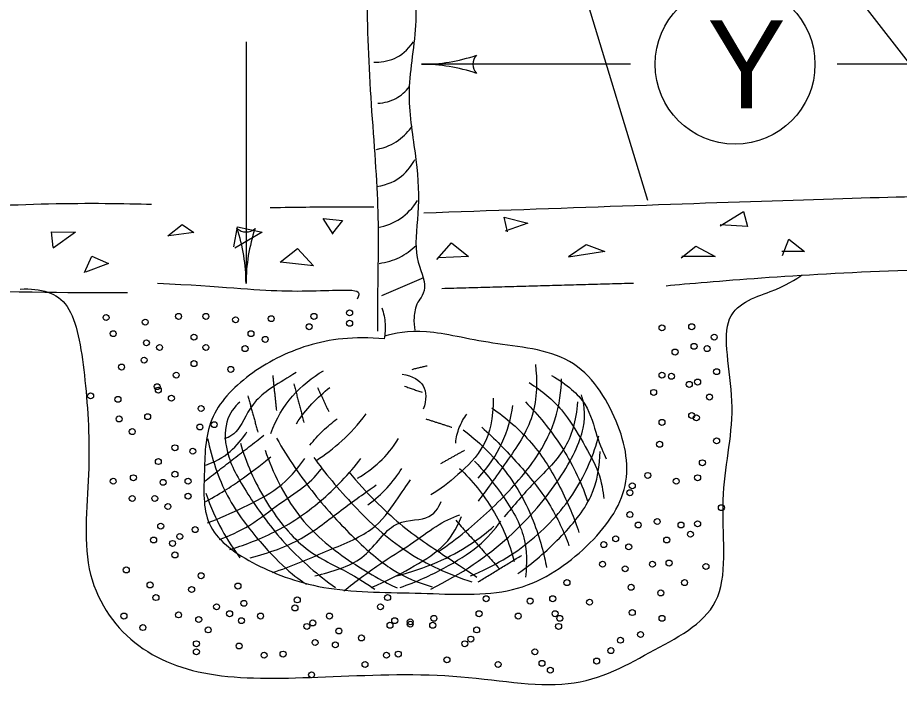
# Model space of a CAD drawing. Extents: x 1000 to 1036.3, y 1000 to 1022.
# Drawn here: x 1020.778 to 1022.784, y 1003.339 to 1004.862 of the extents above; entities that cross this region are included whole.
import ezdxf

# ---------------------------------------------------------------- set-up
doc = ezdxf.new("R2010")
doc.units = 0
doc.layers.add('Level 1', color=7, linetype='Continuous')

msp = doc.modelspace()

# ---------------------------------------------------------------- linework, layer by layer
at = {"layer": 'Level 1'}
for p, q in [((1021.7097, 1006.0954), (1022.2114, 1004.4472)), ((1021.8149, 1006.0405), (1023.0771, 1004.4079)), ((1021.2976, 1004.8072), (1021.2976, 1004.2577)), ((1022.1722, 1004.7563), (1021.6967, 1004.7563)), ((1023.1134, 1004.7563), (1022.6427, 1004.7563)), ((1021.4962, 1004.3697), (1021.4733, 1004.4057)), ((1021.4733, 1004.4057), (1021.5171, 1004.4011)), ((1021.8926, 1004.3749), (1021.8852, 1004.4089)), ((1021.8852, 1004.4089), (1021.9387, 1004.3946)), ((1022.3762, 1004.3892), (1022.4298, 1004.4214)), ((1022.4298, 1004.4214), (1022.439, 1004.3874)), ((1021.1196, 1004.366), (1021.1519, 1004.3918)), ((1021.1519, 1004.3918), (1021.1786, 1004.3734)), ((1021.2698, 1004.3411), (1021.2784, 1004.3863)), ((1021.2784, 1004.3863), (1021.3345, 1004.3743)), ((1021.5171, 1004.4011), (1021.4942, 1004.3725)), ((1021.9387, 1004.3946), (1021.8871, 1004.3767)), ((1022.439, 1004.3874), (1022.3762, 1004.391)), ((1020.8588, 1004.3393), (1020.8552, 1004.3755)), ((1020.8552, 1004.3755), (1020.9098, 1004.3742)), ((1020.9098, 1004.3742), (1020.8588, 1004.3381)), ((1021.1786, 1004.3734), (1021.1215, 1004.366)), ((1021.3345, 1004.3743), (1021.2717, 1004.3383)), ((1021.732, 1004.3122), (1021.7652, 1004.3498)), ((1021.7652, 1004.3498), (1021.804, 1004.3194)), ((1022.031, 1004.3194), (1022.0717, 1004.3462)), ((1022.0717, 1004.3462), (1022.1141, 1004.3302)), ((1022.5183, 1004.3212), (1022.5331, 1004.3587)), ((1022.5331, 1004.3587), (1022.5682, 1004.3302)), ((1021.3754, 1004.3061), (1021.4143, 1004.3374)), ((1021.4143, 1004.3374), (1021.4514, 1004.2977)), ((1022.1141, 1004.3302), (1022.031, 1004.3176)), ((1022.2876, 1004.3158), (1022.3208, 1004.3427)), ((1022.3208, 1004.3427), (1022.3652, 1004.3194)), ((1022.5682, 1004.3302), (1022.5165, 1004.3302)), ((1020.9303, 1004.2827), (1020.9465, 1004.3195)), ((1020.9846, 1004.3029), (1020.9322, 1004.2836)), ((1020.9465, 1004.3195), (1020.9846, 1004.3029)), ((1021.4514, 1004.2977), (1021.3763, 1004.3061)), ((1021.804, 1004.3194), (1021.7357, 1004.3158)), ((1022.3652, 1004.3194), (1022.2894, 1004.3194)), ((1021.6063, 1004.2306), (1021.7025, 1004.2714))]:
    msp.add_line(p, q, dxfattribs=at)
for centre, radius in [((1022.4103, 1004.7563), 0.1819), ((1020.9791, 1004.1803), 0.00677), ((1021.144, 1004.1829), 0.00677), ((1021.2062, 1004.1829), 0.00677), ((1021.3548, 1004.1777), 0.00677), ((1021.4521, 1004.1829), 0.00677), ((1021.5332, 1004.1908), 0.00677), ((1021.0682, 1004.1698), 0.00677), ((1021.2737, 1004.1751), 0.00677), ((1021.4412, 1004.1593), 0.00677), ((1021.5332, 1004.1672), 0.00677), ((1022.2441, 1004.1567), 0.00677), ((1022.3117, 1004.1593), 0.00677), ((1020.9953, 1004.1436), 0.00677), ((1021.1791, 1004.1357), 0.00677), ((1021.3088, 1004.1436), 0.00677), ((1022.363, 1004.1357), 0.00677), ((1021.071, 1004.1227), 0.00677), ((1021.3412, 1004.1305), 0.00677), ((1021.1007, 1004.1122), 0.00677), ((1021.2062, 1004.1122), 0.00677), ((1021.2953, 1004.1095), 0.00677), ((1022.2738, 1004.1017), 0.00677), ((1022.3171, 1004.1147), 0.00677), ((1022.3467, 1004.1095), 0.00677), ((1021.0656, 1004.0833), 0.00677), ((1021.1791, 1004.0754), 0.00677), ((1021.0142, 1004.0676), 0.00677), ((1021.2629, 1004.0623), 0.00677), ((1022.3684, 1004.0571), 0.00677), ((1021.1386, 1004.0492), 0.00677), ((1022.2441, 1004.0492), 0.00677), ((1022.2657, 1004.0466), 0.00677), ((1021.0953, 1004.023), 0.00677), ((1021.098, 1004.0152), 0.00677), ((1022.3062, 1004.0282), 0.00677), ((1022.3252, 1004.0335), 0.00677), ((1020.9439, 1004.002), 0.00677), ((1021.1277, 1003.9968), 0.00677), ((1022.2252, 1004.0099), 0.00677), ((1022.3522, 1003.9994), 0.00677), ((1021.0061, 1003.9942), 0.00677), ((1021.1953, 1003.9732), 0.00677), ((1022.3117, 1003.9574), 0.00677), ((1021.0088, 1003.9496), 0.00677), ((1021.0737, 1003.9548), 0.00677), ((1021.2251, 1003.9365), 0.00677), ((1022.2441, 1003.9417), 0.00677), ((1022.3224, 1003.9522), 0.00677), ((1021.0386, 1003.9207), 0.00677), ((1021.1926, 1003.9312), 0.00677), ((1022.3684, 1003.8997), 0.00677), ((1021.1358, 1003.884), 0.00677), ((1021.1764, 1003.8762), 0.00677), ((1022.2387, 1003.8919), 0.00677), ((1021.098, 1003.8526), 0.00677), ((1022.336, 1003.8499), 0.00677), ((1021.0412, 1003.8158), 0.00677), ((1021.1358, 1003.8238), 0.00677), ((1022.2117, 1003.8211), 0.00677), ((1022.3252, 1003.8158), 0.00677), ((1020.9953, 1003.808), 0.00677), ((1021.1088, 1003.8054), 0.00677), ((1021.1656, 1003.808), 0.00677), ((1022.1765, 1003.7975), 0.00677), ((1022.2765, 1003.808), 0.00677), ((1022.1711, 1003.7817), 0.00677), ((1021.0386, 1003.7687), 0.00677), ((1021.0899, 1003.7687), 0.00677), ((1021.1656, 1003.7739), 0.00677), ((1021.1197, 1003.7503), 0.00677), ((1022.3792, 1003.7477), 0.00677), ((1022.1711, 1003.732), 0.00677), ((1022.2332, 1003.7162), 0.00677), ((1021.1034, 1003.7057), 0.00677), ((1021.1818, 1003.6978), 0.00677), ((1022.19, 1003.7083), 0.00677), ((1022.2873, 1003.7083), 0.00677), ((1022.3252, 1003.711), 0.00677), ((1021.0872, 1003.6742), 0.00677), ((1021.1467, 1003.6822), 0.00677), ((1022.1387, 1003.6769), 0.00677), ((1022.2549, 1003.6742), 0.00677), ((1022.3089, 1003.6874), 0.00677), ((1021.1304, 1003.6664), 0.00677), ((1022.1117, 1003.6637), 0.00677), ((1022.1684, 1003.6586), 0.00677), ((1021.1358, 1003.6402), 0.00677), ((1022.1089, 1003.6192), 0.00677), ((1022.2224, 1003.6192), 0.00677), ((1022.2602, 1003.6218), 0.00677), ((1022.3441, 1003.614), 0.00677), ((1021.025, 1003.6061), 0.00677), ((1022.1603, 1003.6087), 0.00677), ((1021.1953, 1003.593), 0.00677), ((1022.0278, 1003.5772), 0.00677), ((1022.2954, 1003.5772), 0.00677), ((1021.0791, 1003.572), 0.00677), ((1021.1737, 1003.5615), 0.00677), ((1021.2791, 1003.5694), 0.00677), ((1022.1738, 1003.5667), 0.00677), ((1022.2413, 1003.5537), 0.00677), ((1021.0926, 1003.5432), 0.00677), ((1021.4142, 1003.5379), 0.00677), ((1021.6197, 1003.5432), 0.00677), ((1021.844, 1003.5406), 0.00677), ((1021.944, 1003.5353), 0.00677), ((1021.9954, 1003.5406), 0.00677), ((1021.2305, 1003.5222), 0.00677), ((1021.2927, 1003.5301), 0.00677), ((1021.4088, 1003.5196), 0.00677), ((1021.6035, 1003.5222), 0.00677), ((1022.0792, 1003.5327), 0.00677), ((1021.0197, 1003.5012), 0.00677), ((1021.144, 1003.5038), 0.00677), ((1021.2602, 1003.5065), 0.00677), ((1021.3305, 1003.5012), 0.00677), ((1021.4873, 1003.5012), 0.00677), ((1021.7251, 1003.496), 0.00677), ((1021.8278, 1003.5065), 0.00677), ((1021.917, 1003.5012), 0.00677), ((1022.0008, 1003.5065), 0.00677), ((1022.0116, 1003.496), 0.00677), ((1022.1765, 1003.5091), 0.00677), ((1022.2441, 1003.496), 0.00677), ((1021.0629, 1003.475), 0.00677), ((1021.1899, 1003.4933), 0.00677), ((1021.2872, 1003.4907), 0.00677), ((1021.4359, 1003.4776), 0.00677), ((1021.4494, 1003.4855), 0.00677), ((1021.6251, 1003.4802), 0.00677), ((1021.6359, 1003.4907), 0.00677), ((1021.6711, 1003.4881), 0.00677), ((1021.6711, 1003.4828), 0.00677), ((1021.7224, 1003.4802), 0.00677), ((1022.0089, 1003.4776), 0.00677), ((1021.2115, 1003.4697), 0.00677), ((1021.5088, 1003.4672), 0.00677), ((1021.8224, 1003.4697), 0.00677), ((1022.1954, 1003.4592), 0.00677), ((1021.1845, 1003.4382), 0.00677), ((1021.4548, 1003.4409), 0.00677), ((1021.5007, 1003.4357), 0.00677), ((1021.5602, 1003.4514), 0.00677), ((1021.7954, 1003.4382), 0.00677), ((1021.8089, 1003.4488), 0.00677), ((1022.1495, 1003.4462), 0.00677), ((1021.1845, 1003.4199), 0.00677), ((1021.2818, 1003.4331), 0.00677), ((1021.3818, 1003.4147), 0.00677), ((1021.644, 1003.4147), 0.00677), ((1021.9548, 1003.4199), 0.00677), ((1022.1278, 1003.4226), 0.00677), ((1021.3386, 1003.4121), 0.00677), ((1021.617, 1003.4121), 0.00677), ((1021.7548, 1003.4016), 0.00677), ((1021.9711, 1003.3937), 0.00677), ((1022.0954, 1003.3989), 0.00677), ((1021.5683, 1003.3911), 0.00677), ((1021.8711, 1003.3911), 0.00677), ((1021.99, 1003.378), 0.00677), ((1021.4467, 1003.3675), 0.00677)]:
    msp.add_circle(centre, radius, dxfattribs=at)
for centre, radius, start, end in [((1021.6967, 1005.1472), 0.3909, 270, 288.6688), ((1021.8453, 1004.7562), 0.0313, 138.7746, 220.8913), ((1021.6967, 1005.1472), 0.3909, 269.9878, 270), ((1021.6967, 1004.3653), 0.3909, 71.3472, 89.9939), ((1021.2976, 1004.4063), 0.0313, 228.7746, 310.8913), ((1020.9066, 1004.2577), 0.3909, 0, 18.6688), ((1021.6885, 1004.2577), 0.3909, 161.3472, 179.9939), ((1020.9066, 1004.2577), 0.3909, 359.9878, 0)]:
    msp.add_arc(centre, radius, start, end, dxfattribs=at)
for points, degree in [([(1021.6815, 1006.3993), (1021.6736, 1006.296), (1021.6622, 1006.0872), (1021.6776, 1005.7988), (1021.6735, 1005.5763), (1021.6392, 1005.4313), (1021.67, 1005.3093), (1021.6766, 1005.1833), (1021.6713, 1005.016), (1021.6929, 1004.8552), (1021.6587, 1004.6925), (1021.6848, 1004.5525), (1021.6944, 1004.4283), (1021.6753, 1004.322), (1021.7157, 1004.2502), (1021.6942, 1004.2218), (1021.6882, 1004.2155)], 3), ([(1021.5965, 1006.0562), (1021.6065, 1005.9512), (1021.621, 1005.7329), (1021.5504, 1005.4529), (1021.5779, 1005.1954), (1021.5693, 1004.9599), (1021.5777, 1004.6981), (1021.6012, 1004.4344), (1021.5963, 1004.251), (1021.5965, 1004.1594), (1021.5965, 1004.1489)], 3), ([(1021.5883, 1004.7609), (1021.6024, 1004.7605), (1021.637, 1004.7657), (1021.6642, 1004.7875), (1021.6784, 1004.8076)], 3), ([(1021.5973, 1004.6677), (1021.613, 1004.6686), (1021.6398, 1004.676), (1021.6608, 1004.6943), (1021.6694, 1004.7056)], 3), ([(1021.5943, 1004.5628), (1021.6165, 1004.5672), (1021.6463, 1004.5809), (1021.6684, 1004.6051), (1021.6754, 1004.6152)], 3), ([(1021.5943, 1004.4783), (1021.6216, 1004.4828), (1021.6543, 1004.4987), (1021.6757, 1004.5283), (1021.6814, 1004.5395)], 3), ([(1020.2109, 1004.4501), (1020.3334, 1004.4394), (1020.5642, 1004.4253), (1020.8548, 1004.4427), (1021.0227, 1004.4396), (1021.0823, 1004.4382)], 3), ([(1021.5973, 1004.3851), (1021.6165, 1004.3887), (1021.6511, 1004.4024), (1021.6767, 1004.4292), (1021.6875, 1004.4462)], 3), ([(1021.7019, 1004.4184), (1021.8536, 1004.4237), (1022.1597, 1004.4343), (1022.5847, 1004.4494), (1022.899, 1004.4582), (1023.0588, 1004.4581), (1023.0994, 1004.4578)], 3), ([(1021.3525, 1004.4303), (1021.4175, 1004.4316), (1021.4961, 1004.4323), (1021.5746, 1004.4323), (1021.5882, 1004.4323)], 3), ([(1021.6003, 1004.3035), (1021.6177, 1004.3057), (1021.6479, 1004.3148), (1021.6735, 1004.3334), (1021.6844, 1004.3442)], 3), ([(1022.2536, 1004.2526), (1022.353, 1004.2622), (1022.7626, 1004.2968), (1023.4856, 1004.2912), (1024.1074, 1004.3009), (1024.4185, 1004.3009)], 3), ([(1020.7837, 1004.245), (1020.8312, 1004.2469), (1020.9037, 1004.2302), (1020.9317, 1004.055), (1020.9472, 1003.844), (1020.9162, 1003.5963), (1021.0335, 1003.4241), (1021.2164, 1003.3545), (1021.4702, 1003.3617), (1021.7736, 1003.3762), (1022.0453, 1003.3204), (1022.2278, 1003.4269), (1022.4077, 1003.5179), (1022.3672, 1003.7752), (1022.423, 1003.9707), (1022.3618, 1004.2015), (1022.5013, 1004.2372), (1022.5497, 1004.2686), (1022.5632, 1004.2766)], 3), ([(1019.0932, 1004.2492), (1019.4375, 1004.257), (1020.039, 1004.2658), (1020.6837, 1004.2365), (1020.9844, 1004.237), (1021.028, 1004.2372)], 3), ([(1021.0964, 1004.2587), (1021.2457, 1004.2507), (1021.3856, 1004.2351), (1021.5575, 1004.2475), (1021.557, 1004.2368), (1021.5506, 1004.2224)], 3), ([(1021.7434, 1004.2466), (1022.1789, 1004.2587)], 1), ([(1021.6882, 1004.2155), (1021.6828, 1004.2024), (1021.6782, 1004.1812), (1021.6802, 1004.1595), (1021.6818, 1004.1513)], 3), ([(1021.6067, 1004.2023), (1021.6109, 1004.1896), (1021.6154, 1004.1663), (1021.6137, 1004.1427), (1021.6118, 1004.132)], 3), ([(1021.6128, 1004.1317), (1021.5419, 1004.1381), (1021.4342, 1004.1245), (1021.2986, 1004.0541), (1021.2042, 1003.9532), (1021.2034, 1003.822), (1021.1971, 1003.6977), (1021.3127, 1003.6151), (1021.4772, 1003.5541), (1021.6962, 1003.5556), (1021.9133, 1003.5416), (1022.0722, 1003.6462), (1022.181, 1003.7862), (1022.1522, 1003.9438), (1022.0493, 1004.1051), (1021.8517, 1004.1174), (1021.6996, 1004.1582), (1021.6335, 1004.1438), (1021.6128, 1004.1377)], 3), ([(1021.6755, 1004.0624), (1021.7095, 1004.0707)], 1), ([(1021.9559, 1004.0734), (1021.9602, 1004.04), (1021.9603, 1003.9516), (1021.8896, 1003.8518), (1021.8427, 1003.7842), (1021.8257, 1003.7629)], 3), ([(1021.4117, 1004.0553), (1021.3722, 1004.0309), (1021.3102, 1003.9962), (1021.2814, 1003.9142), (1021.2529, 1003.9058), (1021.2488, 1003.9048)], 3), ([(1021.3536, 1003.9161), (1021.3665, 1003.9507), (1021.399, 1004.005), (1021.4484, 1004.0444), (1021.4737, 1004.0591)], 3), ([(1021.3582, 1004.0487), (1021.3667, 1003.969)], 1), ([(1021.6528, 1004.0515), (1021.6772, 1004.0472), (1021.7083, 1004.0293), (1021.7083, 1003.9934), (1021.701, 1003.9717)], 3), ([(1021.9928, 1004.0487), (1022.0289, 1004.0278), (1022.0777, 1003.9855), (1022.0945, 1003.9072), (1022.1114, 1003.8718), (1022.1174, 1003.8592)], 3), ([(1021.4064, 1004.0295), (1021.4291, 1003.9416)], 1), ([(1021.6585, 1004.024), (1021.6982, 1004.0102)], 1), ([(1021.735, 1003.6476), (1021.7787, 1003.6773), (1021.8539, 1003.7394), (1021.9514, 1003.8438), (1022.0079, 1003.9476), (1022.0152, 1004.0158), (1022.0154, 1004.0405)], 3), ([(1021.9417, 1004.0322), (1021.9711, 1004.0136), (1022.0198, 1003.9732), (1022.0658, 1003.8931), (1022.1032, 1003.8282), (1022.1103, 1003.7845), (1022.1117, 1003.7684)], 3), ([(1021.3017, 1004.002), (1021.3243, 1003.9196)], 1), ([(1021.4121, 1003.9388), (1021.4231, 1003.9556), (1021.4464, 1003.9851), (1021.4743, 1004.0103), (1021.4886, 1004.0213)], 3), ([(1021.4602, 1004.0213), (1021.4857, 1003.9662)], 1), ([(1021.718, 1003.5624), (1021.7882, 1003.597), (1021.9047, 1003.6781), (1022.0196, 1003.8172), (1022.0772, 1003.9345), (1022.0659, 1003.989), (1022.0607, 1004.0047)], 3), ([(1021.2837, 1003.9876), (1021.2715, 1003.9775), (1021.2476, 1003.9495), (1021.2491, 1003.8651), (1021.3062, 1003.7682), (1021.3877, 1003.6572), (1021.4612, 1003.5943), (1021.5009, 1003.5662)], 3), ([(1021.8597, 1003.9965), (1021.8605, 1003.9501), (1021.8456, 1003.8852), (1021.7783, 1003.8193), (1021.7393, 1003.7897), (1021.718, 1003.7767)], 3), ([(1022.0522, 1003.9882), (1022.0484, 1003.9449), (1022.0293, 1003.8754), (1021.9486, 1003.8032), (1021.9076, 1003.7531), (1021.8852, 1003.7272)], 3), ([(1021.9333, 1003.9882), (1021.9622, 1003.9593), (1022.0187, 1003.8902), (1022.0583, 1003.8102), (1022.0749, 1003.7629)], 3), ([(1021.8257, 1003.8152), (1021.8498, 1003.8411), (1021.884, 1003.8925), (1021.9009, 1003.9518), (1021.905, 1003.98)], 3), ([(1021.8568, 1003.9745), (1021.8887, 1003.9528), (1021.9526, 1003.898), (1022.0148, 1003.7959), (1022.045, 1003.7229), (1022.0551, 1003.6915)], 3), ([(1021.4427, 1003.8897), (1021.4523, 1003.9018), (1021.4718, 1003.9232), (1021.4939, 1003.9418), (1021.5048, 1003.95)], 3), ([(1021.4583, 1003.8559), (1021.4761, 1003.8673), (1021.5174, 1003.8982), (1021.5523, 1003.9362), (1021.5707, 1003.9612)], 3), ([(1021.7067, 1003.9498), (1021.7662, 1003.9306)], 1), ([(1021.7747, 1003.8948), (1021.7758, 1003.9074), (1021.7813, 1003.9305), (1021.7931, 1003.9512), (1021.8002, 1003.9607)], 3), ([(1021.7917, 1003.9251), (1021.825, 1003.8997), (1021.8952, 1003.8323), (1021.9559, 1003.7189), (1021.9767, 1003.6382), (1021.9814, 1003.6118)], 3), ([(1021.8342, 1003.9306), (1021.8623, 1003.9056), (1021.9188, 1003.8478), (1021.9906, 1003.7593), (1022.0216, 1003.6912), (1022.0324, 1003.6613)], 3), ([(1021.2023, 1003.807), (1021.338, 1003.9123)], 1), ([(1021.2062, 1003.8447), (1021.2359, 1003.8556), (1021.2695, 1003.8779), (1021.2935, 1003.9104), (1021.2992, 1003.9199)], 3), ([(1021.2101, 1003.9048), (1021.2191, 1003.8607), (1021.2492, 1003.7691), (1021.3324, 1003.6643), (1021.3977, 1003.5978), (1021.4311, 1003.5762), (1021.435, 1003.5738)], 3), ([(1021.3667, 1003.9058), (1021.3938, 1003.8593), (1021.4516, 1003.7752), (1021.544, 1003.6757), (1021.6307, 1003.6005), (1021.6905, 1003.5763), (1021.7208, 1003.5678)], 3), ([(1021.5513, 1003.8146), (1021.5682, 1003.8243), (1021.6035, 1003.8499), (1021.6312, 1003.8835), (1021.6444, 1003.9048)], 3), ([(1021.8087, 1003.5926), (1021.8616, 1003.6142), (1021.9522, 1003.6687), (1022.0541, 1003.7837), (1022.0893, 1003.8697), (1022.1004, 1003.9113)], 3), ([(1021.2847, 1003.8948), (1021.2973, 1003.8502), (1021.3367, 1003.7621), (1021.4262, 1003.6483), (1021.5291, 1003.6037), (1021.5766, 1003.5717), (1021.5906, 1003.5624)], 3), ([(1021.2062, 1003.7619), (1021.2428, 1003.7822), (1021.2929, 1003.8146), (1021.3397, 1003.8517), (1021.3536, 1003.8634)], 3), ([(1021.3412, 1003.8783), (1021.3576, 1003.8286), (1021.4097, 1003.7218), (1021.5295, 1003.6239), (1021.6149, 1003.5772), (1021.6415, 1003.5651)], 3), ([(1021.4517, 1003.8618), (1021.4753, 1003.8288), (1021.5408, 1003.7502), (1021.6564, 1003.6424), (1021.7607, 1003.5952), (1021.8115, 1003.5788)], 3), ([(1021.7407, 1003.8482), (1021.7945, 1003.8783)], 1), ([(1021.9163, 1003.5981), (1021.9498, 1003.6207), (1022.0133, 1003.6772), (1022.0924, 1003.7702), (1022.1031, 1003.8453), (1022.1033, 1003.8756)], 3), ([(1021.2101, 1003.713), (1021.2366, 1003.723), (1021.2916, 1003.7482), (1021.3737, 1003.7887), (1021.4143, 1003.8351), (1021.4311, 1003.8597)], 3), ([(1021.2605, 1003.6527), (1021.2887, 1003.6608), (1021.3632, 1003.6881), (1021.468, 1003.757), (1021.5323, 1003.8247), (1021.5591, 1003.8597)], 3), ([(1021.8172, 1003.8537), (1021.8363, 1003.8348), (1021.8893, 1003.7698), (1021.9415, 1003.6747), (1021.9352, 1003.6028), (1021.9333, 1003.5898)], 3), ([(1021.2372, 1003.6753), (1021.2573, 1003.6828), (1021.3074, 1003.7043), (1021.3751, 1003.7597), (1021.4393, 1003.7987), (1021.465, 1003.8306), (1021.4699, 1003.8371)], 3), ([(1021.5311, 1003.8289), (1021.5726, 1003.7803), (1021.6491, 1003.7039), (1021.7554, 1003.6351), (1021.8077, 1003.5998), (1021.8228, 1003.5898)], 3), ([(1021.5746, 1003.7543), (1021.5917, 1003.7666), (1021.6202, 1003.7918), (1021.643, 1003.8222), (1021.6522, 1003.8371)], 3), ([(1021.7832, 1003.8372), (1021.8122, 1003.8096), (1021.8643, 1003.7454), (1021.8964, 1003.6692), (1021.9078, 1003.6256)], 3), ([(1021.3574, 1003.6001), (1021.4, 1003.6138), (1021.4797, 1003.6493), (1021.5924, 1003.6934), (1021.6404, 1003.7663), (1021.6641, 1003.7993), (1021.6716, 1003.8107)], 3), ([(1021.307, 1003.634), (1021.3512, 1003.645), (1021.4277, 1003.6729), (1021.5145, 1003.7442), (1021.5694, 1003.782), (1021.594, 1003.7995)], 3), ([(1021.2062, 1003.7807), (1021.2174, 1003.7477), (1021.2403, 1003.6972), (1021.271, 1003.6509), (1021.2837, 1003.634)], 3), ([(1021.4544, 1003.5926), (1021.4937, 1003.6025), (1021.5712, 1003.6229), (1021.6274, 1003.7247), (1021.7171, 1003.7146), (1021.7357, 1003.7475), (1021.7413, 1003.7619)], 3), ([(1021.5203, 1003.5587), (1021.547, 1003.5795), (1021.6009, 1003.6207), (1021.6742, 1003.6643), (1021.7309, 1003.7087), (1021.765, 1003.7245), (1021.784, 1003.7317)], 3), ([(1021.5823, 1003.5662), (1021.6188, 1003.581), (1021.6705, 1003.6087), (1021.749, 1003.6552), (1021.7761, 1003.698), (1021.7879, 1003.728)], 3), ([(1021.6405, 1003.5926), (1021.6741, 1003.6011), (1021.7353, 1003.6227), (1021.8096, 1003.6626), (1021.848, 1003.6932), (1021.8616, 1003.7054)], 3), ([(1021.6482, 1003.5662), (1021.6863, 1003.5792), (1021.7499, 1003.6092), (1021.8301, 1003.6585), (1021.8643, 1003.6988), (1021.8771, 1003.7167)], 3), ([(1021.7747, 1003.719), (1021.8738, 1003.6091)], 1), ([(1021.8257, 1003.5788), (1021.9248, 1003.6393)], 1)]:
    msp.add_open_spline(points, degree=degree, dxfattribs=at)

# ---------------------------------------------------------------- texts
msp.add_text('Y', height=0.2, dxfattribs=at).set_placement((1022.3472, 1004.6562))

doc.saveas('drawing.dxf')
